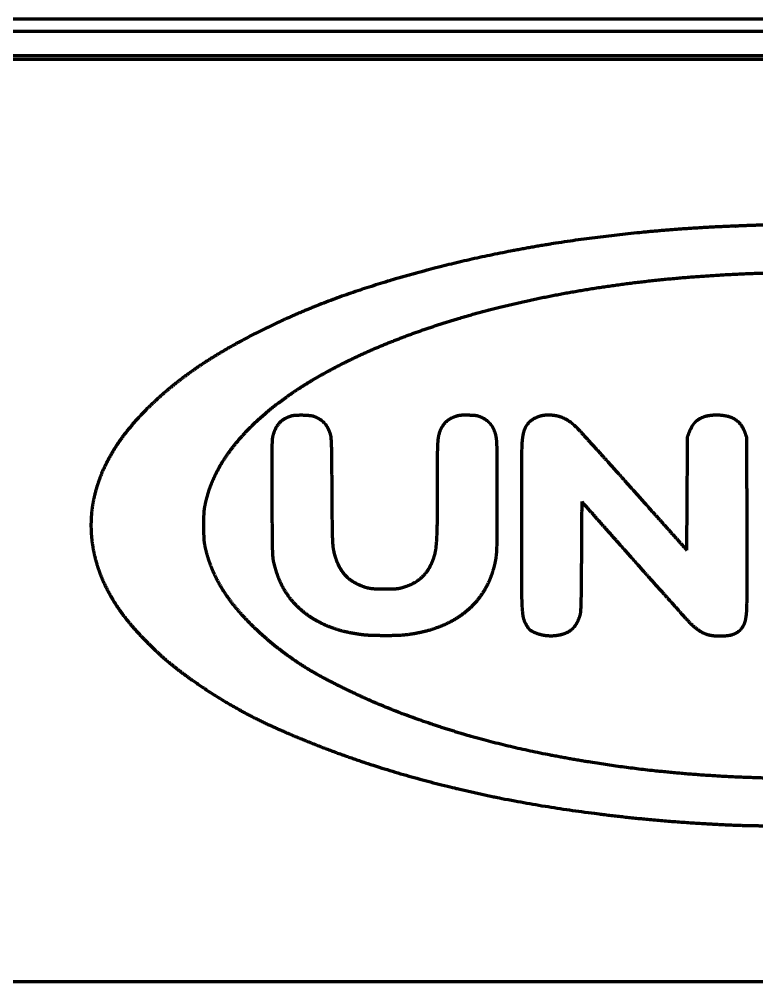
# Model space of a CAD drawing. Header units: inches. Extents: x -2983 to 7024, y 422 to 5529.
# Drawn here: x 3075.1 to 3167.1, y 3820.4 to 3940.4 of the extents above; entities that cross this region are included whole.
import ezdxf

# ---------------------------------------------------------------- set-up
doc = ezdxf.new("R2010")
doc.units = ezdxf.units.IN

msp = doc.modelspace()

# ---------------------------------------------------------------- linework, layer by layer
at = {"linetype": 'Continuous', "lineweight": 70}
for p, q in [((3452.97, 3940.39), (2890.6, 3940.39)), ((2728.78, 3938.89), (3614.78, 3938.89)), ((2728.78, 3935.89), (3614.78, 3935.89)), ((3446.28, 3935.39), (2897.28, 3935.39)), ((3388.78, 3820.39), (2954.78, 3820.39))]:
    msp.add_line(p, q, dxfattribs=at)
for points, weights, knots in [([(3181.2, 3914.6), (3180.52, 3914.63), (3179.84, 3914.65), (3177.57, 3914.68), (3175.97, 3914.7), (3172.78, 3914.72), (3171.18, 3914.73), (3168.91, 3914.75), (3168.24, 3914.74), (3167.41, 3914.71), (3167.25, 3914.71), (3166.81, 3914.69), (3166.53, 3914.68), (3165.94, 3914.66), (3165.63, 3914.65), (3164.99, 3914.62), (3164.67, 3914.61), (3158.76, 3914.38), (3153.18, 3913.93), (3142.3, 3912.59), (3137.01, 3911.68), (3126.92, 3909.44), (3122.12, 3908.12), (3113.18, 3905.16), (3109.08, 3903.47), (3103.68, 3900.77), (3102.27, 3900.02), (3099.62, 3898.49), (3098.39, 3897.72), (3096.08, 3896.13), (3095, 3895.31), (3092.95, 3893.63), (3091.98, 3892.75), (3090.35, 3891.13), (3089.68, 3890.4), (3088.44, 3888.94), (3087.89, 3888.22), (3086.9, 3886.75), (3086.47, 3886.02), (3085.69, 3884.53), (3085.36, 3883.77), (3085.08, 3882.99), (3084.71, 3881.98), (3084.44, 3880.95), (3084.26, 3879.89), (3084.09, 3878.86), (3084.02, 3877.81), (3084.06, 3876.77), (3084.09, 3875.71), (3084.23, 3874.66), (3084.47, 3873.64), (3084.71, 3872.57), (3085.05, 3871.54), (3085.77, 3869.86), (3086.1, 3869.2), (3086.83, 3867.91), (3087.22, 3867.28), (3088.12, 3866.02), (3088.61, 3865.39), (3089.71, 3864.12), (3090.31, 3863.47), (3091.33, 3862.45), (3091.72, 3862.06), (3092.47, 3861.35), (3092.83, 3861.03), (3093.56, 3860.39), (3093.93, 3860.08), (3094.71, 3859.46), (3095.13, 3859.13), (3099.22, 3856.08), (3103.17, 3853.78), (3107.36, 3851.92), (3112.32, 3849.73), (3117.42, 3847.86), (3128.46, 3844.65), (3134.39, 3843.31), (3146.78, 3841.29), (3153.23, 3840.57), (3160.79, 3840.1), (3161.88, 3840.04), (3163.83, 3839.94), (3164.68, 3839.91), (3166.47, 3839.86), (3167.41, 3839.85), (3168.35, 3839.84)], [0.500003680185, 0.499951833995, 0.499951833995, 0.500003125685, 0.500003125685, 0.500003134164, 0.500003134164, 0.499950342043, 0.499950342043, 0.500002780016, 0.500002780016, 0.500003632658, 0.500003632658, 0.5000036294, 0.5000036294, 0.500003631943, 0.500003631943, 0.499712041405, 0.499712041405, 0.499626581432, 0.499626581432, 0.499570764247, 0.499570764247, 0.499147291053, 0.499147291053, 0.499856082342, 0.499856082342, 0.499741523013, 0.499741523013, 0.499697398225, 0.499697398225, 0.499615378368, 0.499615378368, 0.499717367768, 0.499717367768, 0.499509800036, 0.499509800036, 0.49943320441, 0.49943320441, 0.499316886864, 0.499316886864, 0.500003680185, 0.498576185915, 0.498576185915, 0.500003680185, 0.498389820463, 0.498389820463, 0.500003680185, 0.498416120355, 0.498416120355, 0.500003680185, 0.498702961474, 0.498702961474, 0.499514934223, 0.499514934223, 0.499556287066, 0.499556287066, 0.499619738583, 0.499619738583, 0.499803196126, 0.499803196126, 0.499966690231, 0.499966690231, 0.49992872485, 0.49992872485, 0.499925885485, 0.499925885485, 0.499958910845, 0.499958910845, 0.497922649304, 0.497922649304, 0.500003680185, 0.499255633466, 0.499255633466, 0.499390037942, 0.499390037942, 0.499589929812, 0.499589929812, 0.499998142907, 0.499998142907, 0.499979520616, 0.499979520616, 0.499986543899, 0.499986543899, 0.500003680185], [0, 0, 0, 0, 0.009508, 0.009508, 0.031905, 0.031905, 0.054312, 0.054312, 0.063734, 0.063734, 0.066018, 0.066018, 0.069872, 0.069872, 0.074311, 0.074311, 0.078787, 0.078787, 0.157355, 0.157355, 0.232677, 0.232677, 0.30258, 0.30258, 0.365018, 0.365018, 0.387555, 0.387555, 0.408036, 0.408036, 0.427121, 0.427121, 0.445479, 0.445479, 0.459571, 0.459571, 0.472445, 0.472445, 0.484522, 0.484522, 0.496245, 0.496245, 0.496245, 0.51141, 0.51141, 0.51141, 0.526313, 0.526313, 0.526313, 0.541371, 0.541371, 0.541371, 0.556984, 0.556984, 0.567525, 0.567525, 0.578233, 0.578233, 0.589688, 0.589688, 0.602466, 0.602466, 0.610351, 0.610351, 0.617358, 0.617358, 0.624265, 0.624265, 0.631841, 0.631841, 0.697719, 0.697719, 0.697719, 0.776203, 0.776203, 0.864136, 0.864136, 0.958146, 0.958146, 0.974023, 0.974023, 0.986384, 0.986384, 1, 1, 1, 1]), ([(3169.35, 3908.79), (3165.85, 3908.71), (3162.36, 3908.53), (3155.55, 3908), (3152.24, 3907.64), (3145.78, 3906.72), (3142.64, 3906.17), (3136.53, 3904.89), (3133.56, 3904.15), (3128.34, 3902.64), (3126.09, 3901.9), (3121.77, 3900.32), (3119.71, 3899.48), (3115.82, 3897.68), (3114, 3896.74), (3110.63, 3894.8), (3109.09, 3893.79), (3106.7, 3892), (3105.83, 3891.28), (3104.2, 3889.81), (3103.46, 3889.05), (3102.1, 3887.52), (3101.5, 3886.75), (3100.42, 3885.19), (3099.97, 3884.4), (3099.44, 3883.3), (3099.31, 3883.02), (3099.08, 3882.47), (3098.97, 3882.21), (3098.78, 3881.67), (3098.7, 3881.39), (3098.53, 3880.81), (3098.45, 3880.5), (3098.32, 3879.98), (3098.28, 3879.76), (3098.21, 3879.38), (3098.19, 3879.22), (3098.16, 3878.85), (3098.15, 3878.65), (3098.14, 3878.05), (3098.14, 3877.67), (3098.14, 3876.92), (3098.14, 3876.56), (3098.15, 3875.98), (3098.16, 3875.77), (3098.18, 3875.39), (3098.2, 3875.22), (3098.25, 3874.87), (3098.29, 3874.69), (3098.53, 3873.6), (3098.81, 3872.7), (3099.17, 3871.84), (3099.54, 3870.94), (3099.99, 3870.08), (3100.5, 3869.26), (3101.06, 3868.37), (3101.68, 3867.53), (3103.13, 3865.85), (3103.94, 3865), (3104.79, 3864.2), (3107.32, 3861.83), (3110.15, 3859.81), (3113.22, 3858.19), (3116.97, 3856.21), (3120.86, 3854.5), (3129.43, 3851.48), (3134.09, 3850.16), (3143.97, 3848.07), (3149.15, 3847.24), (3157.58, 3846.34), (3160.8, 3846.09), (3167.28, 3845.78), (3170.55, 3845.71), (3177.07, 3845.75), (3180.32, 3845.86), (3186.76, 3846.26), (3189.95, 3846.55), (3198.79, 3847.63), (3204.41, 3848.63), (3214.95, 3851.14), (3219.83, 3852.71), (3224.56, 3854.66), (3228.6, 3856.31), (3232.47, 3858.33), (3236.14, 3860.69), (3239.07, 3862.57), (3241.63, 3864.94), (3243.74, 3867.73), (3244.14, 3868.26), (3244.52, 3868.81), (3245.2, 3869.93), (3245.51, 3870.49), (3246.05, 3871.63), (3246.28, 3872.2), (3246.68, 3873.36), (3246.84, 3873.94), (3247.01, 3874.73), (3247.04, 3874.92), (3247.1, 3875.28), (3247.12, 3875.45), (3247.14, 3875.83), (3247.15, 3876.04), (3247.16, 3876.61), (3247.16, 3876.96), (3247.16, 3877.7), (3247.16, 3878.07), (3247.15, 3878.65), (3247.14, 3878.85), (3247.11, 3879.22), (3247.09, 3879.38), (3247.02, 3879.76), (3246.97, 3879.98), (3246.73, 3880.99), (3246.48, 3881.78), (3245.87, 3883.31), (3245.51, 3884.06), (3244.66, 3885.53), (3244.17, 3886.25), (3243.05, 3887.69), (3242.43, 3888.4), (3240.46, 3890.44), (3239.04, 3891.68), (3235.82, 3894.04), (3234.05, 3895.18), (3230.17, 3897.36), (3228.06, 3898.4), (3223.5, 3900.33), (3221.07, 3901.25), (3215.73, 3903.04), (3212.82, 3903.87), (3206.73, 3905.35), (3203.56, 3906), (3197.02, 3907.11), (3193.65, 3907.57), (3186.77, 3908.27), (3183.27, 3908.52), (3179.07, 3908.7), (3178.38, 3908.72), (3176.61, 3908.75), (3175.53, 3908.77), (3173.37, 3908.79), (3172.29, 3908.8), (3170.6, 3908.81), (3169.97, 3908.81), (3169.35, 3908.79)], [0.500093243168, 0.499968918944, 0.499968918944, 0.499927037543, 0.499927037543, 0.499911098367, 0.499911098367, 0.499861647373, 0.499861647373, 0.499898802127, 0.499898802127, 0.499810239054, 0.499810239054, 0.49976208682, 0.49976208682, 0.499467269408, 0.499467269408, 0.49974646444, 0.49974646444, 0.499573085874, 0.499573085874, 0.499488227391, 0.499488227391, 0.49912322686, 0.49912322686, 0.499992527148, 0.499992527148, 0.499930492133, 0.499930492133, 0.499935021323, 0.499935021323, 0.500006461427, 0.500006461427, 0.500004118567, 0.500004118567, 0.499641098677, 0.499641098677, 0.499888634211, 0.499888634211, 0.50008763937, 0.50008763937, 0.500086385394, 0.500086385394, 0.499968171436, 0.499968171436, 0.499810513552, 0.499810513552, 0.49991978318, 0.49991978318, 0.498730676658, 0.498730676658, 0.500093243168, 0.498971631333, 0.498971631333, 0.500093243168, 0.499157234141, 0.499157234141, 0.499608979647, 0.499608979647, 0.500093243168, 0.4971219785, 0.4971219785, 0.500093243168, 0.499199916727, 0.499199916727, 0.499383490015, 0.499383490015, 0.499654288058, 0.499654288058, 0.499955791954, 0.499955791954, 0.499964844697, 0.499964844697, 0.499964159273, 0.499964159273, 0.499950302194, 0.499950302194, 0.49956284229, 0.49956284229, 0.499077013387, 0.499077013387, 0.500093243168, 0.498729474404, 0.498729474404, 0.500093243168, 0.494910309467, 0.494910309467, 0.500093243168, 0.499710351131, 0.499710351131, 0.499604481794, 0.499604481794, 0.49956969486, 0.49956969486, 0.499495067823, 0.499495067823, 0.499959650135, 0.499959650135, 0.499795584787, 0.499795584787, 0.499953504743, 0.499953504743, 0.500085889184, 0.500085889184, 0.500086958789, 0.500086958789, 0.499890660625, 0.499890660625, 0.499663401309, 0.499663401309, 0.500004641898, 0.500004641898, 0.499181752679, 0.499181752679, 0.499208615396, 0.499208615396, 0.499306402964, 0.499306402964, 0.499628453376, 0.499628453376, 0.498884407075, 0.498884407075, 0.499477873797, 0.499477873797, 0.499599926964, 0.499599926964, 0.499825646443, 0.499825646443, 0.499795246802, 0.499795246802, 0.499892445713, 0.499892445713, 0.499910480947, 0.499910480947, 0.499943927995, 0.499943927995, 0.50006989904, 0.50006989904, 0.500091447584, 0.500091447584, 0.500091603784, 0.500091603784, 0.500058956377, 0.500058956377, 0.500093243168], [0, 0, 0, 0, 0.031224, 0.031224, 0.060964, 0.060964, 0.08939, 0.08939, 0.116688, 0.116688, 0.137822, 0.137822, 0.157663, 0.157663, 0.17592, 0.17592, 0.192316, 0.192316, 0.20239, 0.20239, 0.211797, 0.211797, 0.220519, 0.220519, 0.228566, 0.228566, 0.2313, 0.2313, 0.233823, 0.233823, 0.236373, 0.236373, 0.239192, 0.239192, 0.241135, 0.241135, 0.242607, 0.242607, 0.24439, 0.24439, 0.247825, 0.247825, 0.250997, 0.250997, 0.25289, 0.25289, 0.254377, 0.254377, 0.255989, 0.255989, 0.264237, 0.264237, 0.264237, 0.272736, 0.272736, 0.272736, 0.281911, 0.281911, 0.292141, 0.292141, 0.292141, 0.322328, 0.322328, 0.322328, 0.359169, 0.359169, 0.401161, 0.401161, 0.44661, 0.44661, 0.474554, 0.474554, 0.50281, 0.50281, 0.53098, 0.53098, 0.558668, 0.558668, 0.607993, 0.607993, 0.652163, 0.652163, 0.652163, 0.689671, 0.689671, 0.689671, 0.719383, 0.719383, 0.719383, 0.725052, 0.725052, 0.730491, 0.730491, 0.735749, 0.735749, 0.740886, 0.740886, 0.742535, 0.742535, 0.743977, 0.743977, 0.745764, 0.745764, 0.748781, 0.748781, 0.751976, 0.751976, 0.753677, 0.753677, 0.755088, 0.755088, 0.756935, 0.756935, 0.763888, 0.763888, 0.770863, 0.770863, 0.778191, 0.778191, 0.786182, 0.786182, 0.801966, 0.801966, 0.819606, 0.819606, 0.839255, 0.839255, 0.861003, 0.861003, 0.886316, 0.886316, 0.913339, 0.913339, 0.941707, 0.941707, 0.971038, 0.971038, 0.976793, 0.976793, 0.985822, 0.985822, 0.99479, 0.99479, 1, 1, 1, 1]), ([(3134.68, 3886.02), (3134.69, 3884.32), (3134.69, 3882.62), (3134.69, 3879.18), (3134.69, 3877.44), (3134.68, 3875.1), (3134.66, 3874.49), (3134.6, 3873.48), (3134.54, 3873.08), (3134.36, 3872.24), (3134.24, 3871.79), (3134.1, 3871.35), (3133.81, 3870.46), (3133.4, 3869.61), (3132.88, 3868.82), (3132.37, 3868.04), (3131.76, 3867.34), (3131.05, 3866.73), (3130.32, 3866.09), (3129.51, 3865.56), (3128.64, 3865.13), (3127.71, 3864.68), (3126.73, 3864.32), (3125.31, 3863.97), (3124.89, 3863.88), (3124.12, 3863.73), (3123.76, 3863.68), (3123.01, 3863.6), (3122.62, 3863.57), (3121.72, 3863.54), (3121.2, 3863.53), (3120.22, 3863.54), (3119.76, 3863.54), (3118.96, 3863.56), (3118.64, 3863.58), (3118.01, 3863.63), (3117.71, 3863.67), (3117.03, 3863.78), (3116.66, 3863.84), (3115.65, 3864.04), (3115.03, 3864.21), (3113.82, 3864.62), (3113.24, 3864.86), (3112.13, 3865.42), (3111.61, 3865.73), (3111.11, 3866.09), (3110.63, 3866.43), (3110.18, 3866.8), (3109.76, 3867.22), (3109.41, 3867.57), (3109.08, 3867.95), (3108.48, 3868.75), (3108.21, 3869.17), (3107.73, 3870.07), (3107.52, 3870.54), (3107.16, 3871.56), (3107, 3872.1), (3106.82, 3872.87), (3106.78, 3873.1), (3106.74, 3873.65), (3106.72, 3873.97), (3106.7, 3874.86), (3106.69, 3875.43), (3106.67, 3877.54), (3106.67, 3879.09), (3106.65, 3881.99), (3106.65, 3883.35), (3106.65, 3885.36), (3106.65, 3886.02), (3106.66, 3887.07), (3106.67, 3887.46), (3106.69, 3887.85), (3106.69, 3888.04), (3106.72, 3888.22), (3106.76, 3888.4), (3106.83, 3888.72), (3106.94, 3889.02), (3107.08, 3889.32), (3107.2, 3889.59), (3107.37, 3889.83), (3107.56, 3890.06), (3107.75, 3890.27), (3107.97, 3890.45), (3108.21, 3890.59), (3108.46, 3890.74), (3108.73, 3890.86), (3109.01, 3890.94), (3109.21, 3891), (3109.42, 3891.03), (3109.63, 3891.04), (3109.94, 3891.05), (3110.24, 3891.06), (3110.84, 3891.04), (3111.14, 3891.02), (3111.44, 3890.99), (3111.63, 3890.97), (3111.81, 3890.92), (3111.98, 3890.85)], [0.501261827848, 0.50126146186, 0.50126146186, 0.501261196403, 0.501261196403, 0.501119236812, 0.501119236812, 0.500310794273, 0.500310794273, 0.500843335282, 0.500843335282, 0.501261827848, 0.498274838994, 0.498274838994, 0.501261827848, 0.498121608299, 0.498121608299, 0.501261827848, 0.4984018291, 0.4984018291, 0.501261827848, 0.499391384429, 0.499391384429, 0.501151022492, 0.501151022492, 0.500970850521, 0.500970850521, 0.501027469603, 0.501027469603, 0.50121717557, 0.50121717557, 0.501240349428, 0.501240349428, 0.501094558092, 0.501094558092, 0.501048037547, 0.501048037547, 0.501205791041, 0.501205791041, 0.500545356499, 0.500545356499, 0.50041224982, 0.50041224982, 0.500352050379, 0.500352050379, 0.501261827848, 0.500139344327, 0.500139344327, 0.501261827848, 0.50032986829, 0.50032986829, 0.500295538552, 0.500295538552, 0.500381196425, 0.500381196425, 0.500712649004, 0.500712649004, 0.5003755702, 0.5003755702, 0.501125566954, 0.501125566954, 0.501243811738, 0.501243811738, 0.501261725147, 0.501261725147, 0.501261645035, 0.501261645035, 0.50125251434, 0.50125251434, 0.501236959503, 0.501236959503, 0.501261827848, 0.499744591967, 0.499744591967, 0.501261827848, 0.499436947428, 0.499436947428, 0.501261827848, 0.497818593227, 0.497818593227, 0.501261827848, 0.497408735827, 0.497408735827, 0.501261827848, 0.498216420371, 0.498216420371, 0.501261827848, 0.499154920034, 0.499154920034, 0.501261827848, 0.501010745257, 0.501010745257, 0.501027694707, 0.501027694707, 0.501261827848, 0.497917841804, 0.497917841804, 0.501261827848], [0, 0, 0, 0, 0.072966, 0.072966, 0.14756, 0.14756, 0.173538, 0.173538, 0.190799, 0.190799, 0.210581, 0.210581, 0.210581, 0.250591, 0.250591, 0.250591, 0.290025, 0.290025, 0.290025, 0.330749, 0.330749, 0.330749, 0.374263, 0.374263, 0.392109, 0.392109, 0.407277, 0.407277, 0.423541, 0.423541, 0.445119, 0.445119, 0.464571, 0.464571, 0.478216, 0.478216, 0.490896, 0.490896, 0.506798, 0.506798, 0.533803, 0.533803, 0.560011, 0.560011, 0.585321, 0.585321, 0.585321, 0.60971, 0.60971, 0.60971, 0.63048, 0.63048, 0.651086, 0.651086, 0.672498, 0.672498, 0.695634, 0.695634, 0.705183, 0.705183, 0.718341, 0.718341, 0.741765, 0.741765, 0.805213, 0.805213, 0.861043, 0.861043, 0.888054, 0.888054, 0.9042, 0.9042, 0.9042, 0.911707, 0.911707, 0.911707, 0.925072, 0.925072, 0.925072, 0.937024, 0.937024, 0.937024, 0.94839, 0.94839, 0.94839, 0.96013, 0.96013, 0.96013, 0.968523, 0.968523, 0.968523, 0.980625, 0.980625, 0.992559, 0.992559, 0.992559, 1, 1, 1, 1]), ([(3111.98, 3890.85), (3112.21, 3890.76), (3112.42, 3890.64), (3112.63, 3890.51), (3112.82, 3890.38), (3112.99, 3890.23), (3113.14, 3890.07), (3113.3, 3889.89), (3113.43, 3889.7), (3113.54, 3889.5), (3113.67, 3889.27), (3113.77, 3889.03), (3113.85, 3888.79), (3113.91, 3888.62), (3113.95, 3888.44), (3113.97, 3888.26), (3113.99, 3887.99), (3114.01, 3887.71), (3114.04, 3886.93), (3114.05, 3886.42), (3114.07, 3884.46), (3114.08, 3883), (3114.1, 3880.17), (3114.11, 3878.79), (3114.13, 3876.85), (3114.14, 3876.29), (3114.17, 3875.41), (3114.19, 3875.09), (3114.23, 3874.54), (3114.27, 3874.32), (3114.42, 3873.62), (3114.57, 3873.15), (3114.75, 3872.69), (3114.92, 3872.29), (3115.13, 3871.91), (3115.38, 3871.55), (3115.61, 3871.23), (3115.89, 3870.93), (3116.2, 3870.67), (3116.52, 3870.41), (3116.87, 3870.19), (3117.24, 3870.01), (3117.5, 3869.88), (3117.78, 3869.77), (3118.27, 3869.58), (3118.5, 3869.52), (3118.73, 3869.48), (3118.99, 3869.43), (3119.25, 3869.4), (3119.92, 3869.38), (3120.32, 3869.37), (3121.06, 3869.37), (3121.38, 3869.37), (3121.88, 3869.38), (3122.04, 3869.39), (3122.34, 3869.42), (3122.48, 3869.44), (3122.77, 3869.51), (3122.94, 3869.56), (3123.34, 3869.68), (3123.59, 3869.77), (3124.04, 3869.96), (3124.25, 3870.06), (3124.64, 3870.29), (3124.82, 3870.41), (3125.18, 3870.69), (3125.35, 3870.84), (3125.68, 3871.18), (3125.83, 3871.36), (3126.12, 3871.76), (3126.25, 3871.97), (3126.5, 3872.43), (3126.61, 3872.67), (3126.8, 3873.16), (3126.88, 3873.41), (3127.03, 3874), (3127.09, 3874.34), (3127.17, 3875.16), (3127.2, 3875.64), (3127.25, 3876.86), (3127.27, 3877.6), (3127.28, 3879.63), (3127.29, 3880.92), (3127.29, 3883.59), (3127.29, 3884.97), (3127.3, 3886.85), (3127.32, 3887.35), (3127.36, 3887.84), (3127.38, 3888.14), (3127.43, 3888.44), (3127.51, 3888.73), (3127.58, 3889), (3127.69, 3889.26), (3127.83, 3889.51), (3127.92, 3889.67), (3128.03, 3889.83), (3128.15, 3889.98), (3128.27, 3890.13), (3128.41, 3890.26), (3128.56, 3890.38), (3128.71, 3890.5), (3128.87, 3890.6), (3129.03, 3890.69), (3129.21, 3890.78), (3129.39, 3890.85), (3129.7, 3890.95), (3129.82, 3890.98), (3130.04, 3891.03), (3130.15, 3891.04), (3130.38, 3891.06), (3130.5, 3891.07), (3130.82, 3891.07), (3131.01, 3891.06), (3131.41, 3891.05), (3131.61, 3891.04), (3131.93, 3891.02), (3132.05, 3891.01), (3132.26, 3890.97), (3132.35, 3890.94), (3132.56, 3890.86), (3132.68, 3890.82), (3132.95, 3890.69), (3133.1, 3890.6), (3133.25, 3890.5), (3133.39, 3890.41), (3133.52, 3890.3), (3133.64, 3890.19), (3133.75, 3890.07), (3133.86, 3889.95), (3133.96, 3889.82), (3134.06, 3889.68), (3134.15, 3889.53), (3134.22, 3889.38), (3134.35, 3889.13), (3134.44, 3888.87), (3134.51, 3888.59), (3134.58, 3888.29), (3134.62, 3887.98), (3134.67, 3887.11), (3134.68, 3886.57), (3134.68, 3886.02)], [0.501261827848, 0.499579390717, 0.499579390717, 0.501261827848, 0.498738428431, 0.498738428431, 0.501261827848, 0.498886170649, 0.498886170649, 0.501261827848, 0.499997852397, 0.499997852397, 0.501261827848, 0.499170354014, 0.499170354014, 0.501261827848, 0.501076953517, 0.501076953517, 0.501238869962, 0.501238869962, 0.501261725147, 0.501261725147, 0.501261675779, 0.501261675779, 0.501244499032, 0.501244499032, 0.50115699661, 0.50115699661, 0.500436055039, 0.500436055039, 0.50016828054, 0.50016828054, 0.501261827848, 0.498906183853, 0.498906183853, 0.501261827848, 0.498459230369, 0.498459230369, 0.501261827848, 0.498732463069, 0.498732463069, 0.501261827848, 0.500923887638, 0.500923887638, 0.499998605834, 0.499998605834, 0.501261827848, 0.500421216268, 0.500421216268, 0.501187925795, 0.501187925795, 0.501254282539, 0.501254282539, 0.500971045597, 0.500971045597, 0.5005459681, 0.5005459681, 0.501081919763, 0.501081919763, 0.500865978486, 0.500865978486, 0.500533025754, 0.500533025754, 0.500458598372, 0.500458598372, 0.500591434377, 0.500591434377, 0.500228121488, 0.500228121488, 0.500575189907, 0.500575189907, 0.500623547898, 0.500623547898, 0.500658650932, 0.500658650932, 0.500275453704, 0.500275453704, 0.501127941557, 0.501127941557, 0.50121657269, 0.50121657269, 0.501259857501, 0.501259857501, 0.501260790227, 0.501260790227, 0.501064529398, 0.501064529398, 0.501261827848, 0.499678970965, 0.499678970965, 0.501261827848, 0.498930748829, 0.498930748829, 0.501261827848, 0.499745290072, 0.499745290072, 0.501261827848, 0.499595055351, 0.499595055351, 0.501261827848, 0.499620759508, 0.499620759508, 0.501261827848, 0.499874305438, 0.499874305438, 0.500996967239, 0.500996967239, 0.500608361702, 0.500608361702, 0.500880054694, 0.500880054694, 0.50122934179, 0.50122934179, 0.501233998142, 0.501233998142, 0.500608278228, 0.500608278228, 0.499995996832, 0.499995996832, 0.500970488065, 0.500970488065, 0.500341537162, 0.500341537162, 0.501261827848, 0.499960013469, 0.499960013469, 0.501261827848, 0.499925198066, 0.499925198066, 0.501261827848, 0.500198543445, 0.500198543445, 0.501261827848, 0.498843654437, 0.498843654437, 0.501261827848, 0.500066177075, 0.500066177075, 0.501147344609, 0.501147344609, 0.501261827848], [0, 0, 0, 0, 0.012384, 0.012384, 0.012384, 0.023908, 0.023908, 0.023908, 0.035646, 0.035646, 0.035646, 0.048644, 0.048644, 0.048644, 0.057706, 0.057706, 0.057706, 0.071524, 0.071524, 0.096939, 0.096939, 0.169709, 0.169709, 0.238744, 0.238744, 0.266812, 0.266812, 0.282925, 0.282925, 0.294195, 0.294195, 0.318749, 0.318749, 0.318749, 0.340264, 0.340264, 0.340264, 0.360259, 0.360259, 0.360259, 0.380492, 0.380492, 0.380492, 0.394917, 0.394917, 0.406437, 0.406437, 0.406437, 0.419348, 0.419348, 0.43908, 0.43908, 0.455036, 0.455036, 0.46322, 0.46322, 0.469763, 0.469763, 0.478026, 0.478026, 0.490535, 0.490535, 0.501818, 0.501818, 0.512638, 0.512638, 0.523773, 0.523773, 0.535237, 0.535237, 0.54749, 0.54749, 0.560207, 0.560207, 0.573029, 0.573029, 0.589483, 0.589483, 0.612674, 0.612674, 0.648099, 0.648099, 0.710222, 0.710222, 0.776502, 0.776502, 0.800507, 0.800507, 0.800507, 0.814873, 0.814873, 0.814873, 0.828287, 0.828287, 0.828287, 0.83744, 0.83744, 0.83744, 0.846421, 0.846421, 0.846421, 0.855434, 0.855434, 0.855434, 0.864675, 0.864675, 0.870518, 0.870518, 0.875535, 0.875535, 0.881415, 0.881415, 0.89046, 0.89046, 0.900025, 0.900025, 0.905451, 0.905451, 0.910015, 0.910015, 0.915863, 0.915863, 0.924095, 0.924095, 0.924095, 0.931847, 0.931847, 0.931847, 0.939493, 0.939493, 0.939493, 0.947417, 0.947417, 0.947417, 0.960296, 0.960296, 0.960296, 0.974736, 0.974736, 1, 1, 1, 1]), ([(3145.27, 3880.26), (3145.26, 3877.97), (3145.24, 3875.69), (3145.22, 3872.08), (3145.21, 3870.74), (3145.19, 3868.81), (3145.18, 3868.21), (3145.16, 3867.26), (3145.14, 3866.92), (3145.12, 3866.57), (3145.11, 3866.41), (3145.08, 3866.24), (3145.04, 3866.08), (3144.93, 3865.73), (3144.79, 3865.38), (3144.61, 3865.05), (3144.45, 3864.77), (3144.26, 3864.52), (3144.02, 3864.31), (3143.78, 3864.1), (3143.52, 3863.94), (3143.23, 3863.82), (3142.89, 3863.69), (3142.55, 3863.6), (3142.19, 3863.55), (3141.85, 3863.5), (3141.51, 3863.48), (3141.16, 3863.5), (3140.81, 3863.52), (3140.47, 3863.57), (3140.13, 3863.66), (3139.83, 3863.73), (3139.53, 3863.84), (3139.25, 3863.98), (3139.02, 3864.09), (3138.82, 3864.25), (3138.66, 3864.44), (3138.62, 3864.48), (3138.59, 3864.53), (3138.52, 3864.63), (3138.48, 3864.7), (3138.4, 3864.83), (3138.36, 3864.9), (3138.29, 3865.03), (3138.26, 3865.09), (3138.09, 3865.44), (3138, 3865.75), (3137.96, 3866.06), (3137.9, 3866.5), (3137.86, 3866.95), (3137.81, 3868.22), (3137.8, 3869.05), (3137.79, 3872.37), (3137.78, 3874.86), (3137.78, 3879.91), (3137.79, 3882.49), (3137.79, 3885.84), (3137.81, 3886.62), (3137.86, 3887.82), (3137.91, 3888.24), (3137.99, 3888.65), (3138.05, 3888.98), (3138.16, 3889.29), (3138.31, 3889.58), (3138.47, 3889.88), (3138.69, 3890.14), (3138.96, 3890.36), (3139.23, 3890.58), (3139.55, 3890.75), (3139.89, 3890.87), (3140.25, 3891), (3140.63, 3891.07), (3141.02, 3891.07), (3141.44, 3891.08), (3141.85, 3891.04), (3142.26, 3890.94)], [0.5006904328, 0.5006904328, 0.5006904328, 0.500690261874, 0.500690261874, 0.500677870217, 0.500677870217, 0.500649139592, 0.500649139592, 0.5006904328, 0.498448427996, 0.498448427996, 0.5006904328, 0.498824933948, 0.498824933948, 0.5006904328, 0.495821288736, 0.495821288736, 0.5006904328, 0.495577358052, 0.495577358052, 0.5006904328, 0.498433545363, 0.498433545363, 0.5006904328, 0.499047079747, 0.499047079747, 0.5006904328, 0.499139152372, 0.499139152372, 0.5006904328, 0.498880464281, 0.498880464281, 0.5006904328, 0.493575990601, 0.493575990601, 0.5006904328, 0.500202278638, 0.500202278638, 0.500589432385, 0.500589432385, 0.500592074761, 0.500592074761, 0.500512869308, 0.500512869308, 0.4971862558, 0.4971862558, 0.5006904328, 0.500233745311, 0.500233745311, 0.500642542926, 0.500642542926, 0.500690259161, 0.500690259161, 0.500690255739, 0.500690255739, 0.500618414736, 0.500618414736, 0.499816648272, 0.499816648272, 0.5006904328, 0.496933549637, 0.496933549637, 0.5006904328, 0.493899236143, 0.493899236143, 0.5006904328, 0.495696798074, 0.495696798074, 0.5006904328, 0.496612445454, 0.496612445454, 0.5006904328, 0.498077559741, 0.498077559741, 0.5006904328], [0, 0, 0, 0, 0.137909, 0.137909, 0.218708, 0.218708, 0.254863, 0.254863, 0.275837, 0.275837, 0.275837, 0.285826, 0.285826, 0.285826, 0.308209, 0.308209, 0.308209, 0.327124, 0.327124, 0.327124, 0.345542, 0.345542, 0.345542, 0.366516, 0.366516, 0.366516, 0.386636, 0.386636, 0.386636, 0.406885, 0.406885, 0.406885, 0.425136, 0.425136, 0.425136, 0.439472, 0.439472, 0.439472, 0.442717, 0.442717, 0.446957, 0.446957, 0.451443, 0.451443, 0.455506, 0.455506, 0.473379, 0.473379, 0.473379, 0.498691, 0.498691, 0.545517, 0.545517, 0.686229, 0.686229, 0.831615, 0.831615, 0.8758, 0.8758, 0.899604, 0.899604, 0.899604, 0.918094, 0.918094, 0.918094, 0.936892, 0.936892, 0.936892, 0.95645, 0.95645, 0.95645, 0.977488, 0.977488, 0.977488, 1, 1, 1, 1]), ([(3142.26, 3890.94), (3142.45, 3890.89), (3142.64, 3890.84), (3143.01, 3890.69), (3143.19, 3890.6), (3143.55, 3890.39), (3143.73, 3890.27), (3144.09, 3890), (3144.27, 3889.84), (3144.6, 3889.53), (3144.75, 3889.38), (3145.55, 3888.51), (3146.2, 3887.79), (3147.62, 3886.23), (3148.38, 3885.38), (3150.01, 3883.57), (3150.87, 3882.61), (3153.95, 3879.16), (3156.17, 3876.68), (3158.39, 3874.2)], [0.5006904328, 0.499769855733, 0.499769855733, 0.499840254578, 0.499840254578, 0.499961184397, 0.499961184397, 0.500305771749, 0.500305771749, 0.500415981462, 0.500415981462, 0.500690265903, 0.500690265903, 0.500689651241, 0.500689651241, 0.500690071171, 0.500690071171, 0.5006904328, 0.5006904328, 0.5006904328], [0, 0, 0, 0, 0.025549, 0.025549, 0.051392, 0.051392, 0.078958, 0.078958, 0.109604, 0.109604, 0.136772, 0.136772, 0.261245, 0.261245, 0.407292, 0.407292, 0.573439, 0.573439, 1, 1, 1, 1]), ([(3158.48, 3888.32), (3158.54, 3888.5), (3158.61, 3888.68), (3158.81, 3889.21), (3158.99, 3889.55), (3159.2, 3889.87), (3159.4, 3890.14), (3159.64, 3890.37), (3159.92, 3890.55), (3160.21, 3890.74), (3160.53, 3890.87), (3160.87, 3890.94), (3161.28, 3891.03), (3161.69, 3891.07), (3162.11, 3891.07), (3162.54, 3891.07), (3162.97, 3891.02), (3163.39, 3890.93), (3163.75, 3890.86), (3164.09, 3890.72), (3164.39, 3890.52), (3164.68, 3890.33), (3164.93, 3890.1), (3165.13, 3889.81), (3165.35, 3889.5), (3165.52, 3889.16), (3165.64, 3888.8), (3165.71, 3888.61), (3165.77, 3888.42), (3165.84, 3888.24)], [0.5006904328, 0.5006904328, 0.5006904328, 0.498004905533, 0.498004905533, 0.5006904328, 0.494425767502, 0.494425767502, 0.5006904328, 0.495093556724, 0.495093556724, 0.5006904328, 0.498920744319, 0.498920744319, 0.5006904328, 0.498803648211, 0.498803648211, 0.5006904328, 0.495334462137, 0.495334462137, 0.5006904328, 0.494452519672, 0.494452519672, 0.5006904328, 0.497317843009, 0.497317843009, 0.5006904328, 0.5006904328, 0.5006904328, 0.5006904328], [0, 0, 0, 0, 0.057967, 0.057967, 0.174539, 0.174539, 0.174539, 0.274728, 0.274728, 0.274728, 0.377497, 0.377497, 0.377497, 0.501421, 0.501421, 0.501421, 0.628699, 0.628699, 0.628699, 0.734668, 0.734668, 0.734668, 0.834092, 0.834092, 0.834092, 0.943261, 0.943261, 0.943261, 1, 1, 1, 1]), ([(3165.84, 3888.24), (3165.84, 3884.58), (3165.85, 3880.93), (3165.87, 3874.56), (3165.87, 3871.85), (3165.87, 3868.34), (3165.85, 3867.56), (3165.81, 3866.35), (3165.76, 3865.94), (3165.68, 3865.53), (3165.62, 3865.22), (3165.51, 3864.93), (3165.35, 3864.66), (3165.22, 3864.45), (3165.06, 3864.26), (3164.88, 3864.1), (3164.71, 3863.94), (3164.51, 3863.82), (3164.29, 3863.73), (3164.03, 3863.62), (3163.77, 3863.56), (3163.49, 3863.52), (3163.13, 3863.48), (3162.77, 3863.46), (3162.08, 3863.47), (3161.75, 3863.49), (3161.42, 3863.55), (3161.14, 3863.59), (3160.87, 3863.67), (3160.61, 3863.78), (3160.34, 3863.9), (3160.08, 3864.04), (3159.84, 3864.22), (3159.55, 3864.43), (3159.26, 3864.67), (3158.86, 3865.05), (3158.73, 3865.18), (3157.96, 3866.04), (3157.31, 3866.75), (3155.92, 3868.3), (3155.17, 3869.13), (3153.56, 3870.93), (3152.71, 3871.89), (3149.66, 3875.32), (3147.47, 3877.79), (3145.27, 3880.26)], [0.5006904328, 0.5006904328, 0.5006904328, 0.500690290308, 0.500690290308, 0.50062008269, 0.50062008269, 0.499750008477, 0.499750008477, 0.5006904328, 0.495672791525, 0.495672791525, 0.5006904328, 0.496816365537, 0.496816365537, 0.5006904328, 0.495830194564, 0.495830194564, 0.5006904328, 0.497633530117, 0.497633530117, 0.5006904328, 0.500091822665, 0.500091822665, 0.499694045954, 0.499694045954, 0.5006904328, 0.49821829761, 0.49821829761, 0.5006904328, 0.498503062316, 0.498503062316, 0.5006904328, 0.500088504111, 0.500088504111, 0.500396968446, 0.500396968446, 0.500690317825, 0.500690317825, 0.500689778498, 0.500689778498, 0.500690138464, 0.500690138464, 0.5006904328, 0.5006904328, 0.5006904328], [0, 0, 0, 0, 0.218609, 0.218609, 0.381042, 0.381042, 0.428223, 0.428223, 0.453098, 0.453098, 0.453098, 0.471669, 0.471669, 0.471669, 0.485998, 0.485998, 0.485998, 0.499675, 0.499675, 0.499675, 0.515569, 0.515569, 0.515569, 0.536488, 0.536488, 0.555476, 0.555476, 0.555476, 0.571718, 0.571718, 0.571718, 0.588563, 0.588563, 0.588563, 0.609461, 0.609461, 0.6202, 0.6202, 0.674951, 0.674951, 0.738896, 0.738896, 0.811992, 0.811992, 1, 1, 1, 1])]:
    msp.add_rational_spline(points, weights, degree=3, knots=knots, dxfattribs=at)
msp.add_open_spline([(3158.39, 3874.2), (3158.4, 3876.55), (3158.42, 3878.91), (3158.45, 3883.61), (3158.46, 3885.97), (3158.48, 3888.32)], degree=3, knots=[0, 0, 0, 0, 0.5, 0.5, 1, 1, 1, 1], dxfattribs=at)

doc.saveas('drawing.dxf')
